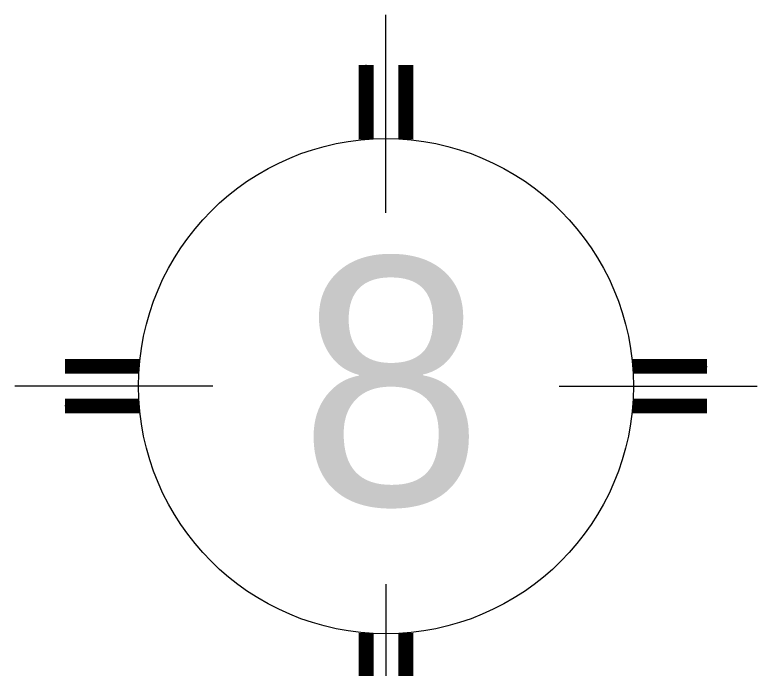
# Model space of a CAD drawing. Header units: millimetres. Extents: x -3570 to 5754, y -12788176 to 1214.
# Drawn here: x 3371.072 to 3371.792, y 1179.577 to 1180.211 of the extents above; entities that cross this region are included whole.
import ezdxf

# ---------------------------------------------------------------- set-up
doc = ezdxf.new("R2010")
doc.units = ezdxf.units.MM
doc.linetypes.add('ACAD_ISO04W100', pattern=[30, 24, -3, 0, -3])
for name, color, linetype, lineweight in [('49. EJES.', 152, 'Continuous', 5), ('TEXTOS', 2, 'Continuous', 20), ('TEXTOS-CHICOS-03', 3, 'Continuous', 5)]:
    doc.layers.add(name, color=color, linetype=linetype, lineweight=lineweight)
doc.styles.add('nemi', font='GOTHIC.TTF')

# ---------------------------------------------------------------- blocks, each defined once
blk = doc.blocks.new('*U336')
at = {"layer": '49. EJES.', "ltscale": 0.01}
for p, q in [((0, 0.93259), (0, 1.12459)), ((-0.0192, 1.00382), (-0.0192, 1.07599)), ((0.23923, 0.78379), (0.31141, 0.78379)), ((-0.168, 0.76459), (-0.36, 0.76459)), ((0.168, 0.76459), (0.36, 0.76459)), ((-0.23923, 0.74539), (-0.31141, 0.74539)), ((0, 0.57259), (0, 0.44459)), ((0.0192, 0.52536), (0.0192, 0.45318))]:
    blk.add_line(p, q, dxfattribs=at)
at = {"layer": '49. EJES.'}
blk.add_line((0, 0.44459), (0, -0.27774), dxfattribs=at)
at = {"layer": '49. EJES.', "ltscale": 0.01, "const_width": 0.0144}
for points in [[(-0.0192, 1.00382), (-0.0192, 1.07599)], [(0.0192, 1.00382), (0.0192, 1.07599)], [(-0.23923, 0.78379), (-0.31141, 0.78379)], [(0.23923, 0.78379), (0.31141, 0.78379)], [(-0.23923, 0.74539), (-0.31141, 0.74539)], [(0.23923, 0.74539), (0.31141, 0.74539)], [(-0.0192, 0.52536), (-0.0192, 0.45318)], [(0.0192, 0.52536), (0.0192, 0.45318)]]:
    blk.add_lwpolyline(points, dxfattribs=at)
at = {"layer": '49. EJES.', "ltscale": 0.01}
blk.add_circle((0, 0.76459), 0.24, dxfattribs=at)

msp = doc.modelspace()

# ---------------------------------------------------------------- block references
at = {"layer": 'TEXTOS', "linetype": 'ACAD_ISO04W100'}
msp.add_blockref('*U336', (3371.43209, 1179.08612, -99722446.66151), dxfattribs=at)

# ---------------------------------------------------------------- texts
at = {"layer": 'TEXTOS-CHICOS-03', "ltscale": 0.01, "style": 'nemi'}
msp.add_text('8', height=0.24, dxfattribs=at).set_placement((3371.34794, 1179.73542, -99722446.66151))

doc.saveas('drawing.dxf')
